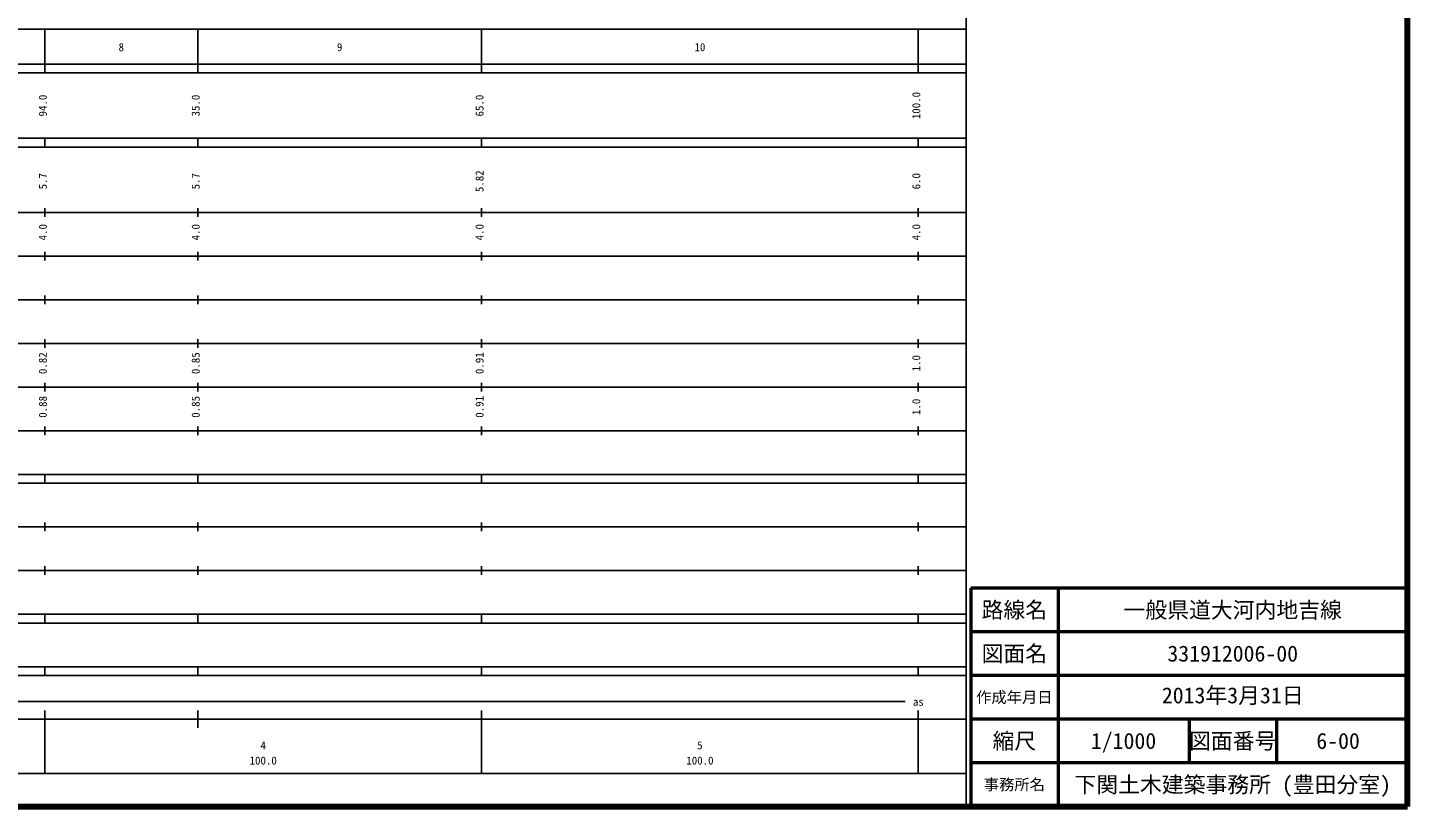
# Model space of a CAD drawing. Units: millimetres on the paper, enlarged 1000 times. Extents: x 40000 to 680000, y 20000 to 380000.
# Drawn here: x 364048 to 680000, y 20000 to 198357 of the extents above; entities that cross this region are included whole.
import ezdxf
from ezdxf.enums import TextEntityAlignment as Align

# ---------------------------------------------------------------- set-up
doc = ezdxf.new("R2010")
doc.units = ezdxf.units.MM
doc.header["$LTSCALE"] = 1000
for name, color, linetype, lineweight in [('M-TTL', 2, 'Continuous', 140), ('M-TTL-BAND', 7, 'Continuous', 25), ('M-TTL-FRAM', 2, 'Continuous', 50), ('M-TTL-LINE', 7, 'Continuous', 50)]:
    doc.layers.add(name, color=color, linetype=linetype, lineweight=lineweight)
doc.layers.add('M-TTL-TXT', color=7, linetype='Continuous')
doc.styles.add('ＭＳ ゴシック', font='')
doc.styles.get('ＭＳ ゴシック').set_extended_font_data('MS Gothic')

msp = doc.modelspace()

# ---------------------------------------------------------------- linework, layer by layer
at = {"layer": 'M-TTL'}
for p, q in [((680000, 20000), (680000, 380000)), ((40000, 20000), (680000, 20000))]:
    msp.add_line(p, q, dxfattribs=at)
at = {"layer": 'M-TTL-BAND'}
for p, q in [((579000, 20000), (579000, 370000)), ((68000, 198000), (579000, 198000)), ((368000, 188000), (368000, 198000)), ((403000, 188000), (403000, 198000)), ((468000, 188000), (468000, 198000)), ((568000, 188000), (568000, 198000)), ((40000, 190000), (579000, 190000)), ((40000, 188000), (579000, 188000)), ((40000, 173000), (579000, 173000)), ((40000, 171000), (579000, 171000)), ((368000, 171000), (368000, 173000)), ((403000, 171000), (403000, 173000)), ((468000, 171000), (468000, 173000)), ((568000, 171000), (568000, 173000)), ((40000, 156000), (579000, 156000)), ((368000, 155000), (368000, 157000)), ((403000, 155000), (403000, 157000)), ((468000, 155000), (468000, 157000)), ((568000, 155000), (568000, 157000)), ((46000, 146000), (579000, 146000)), ((368000, 145000), (368000, 147000)), ((403000, 145000), (403000, 147000)), ((468000, 145000), (468000, 147000)), ((568000, 145000), (568000, 147000)), ((52000, 136000), (579000, 136000)), ((368000, 135000), (368000, 137000)), ((403000, 135000), (403000, 137000)), ((468000, 135000), (468000, 137000)), ((568000, 135000), (568000, 137000)), ((368000, 125000), (368000, 127000)), ((403000, 125000), (403000, 127000)), ((468000, 125000), (468000, 127000)), ((568000, 125000), (568000, 127000)), ((46000, 126000), (579000, 126000)), ((368000, 115000), (368000, 117000)), ((403000, 115000), (403000, 117000)), ((468000, 115000), (468000, 117000)), ((568000, 115000), (568000, 117000)), ((52000, 116000), (579000, 116000)), ((46000, 106000), (579000, 106000)), ((368000, 105000), (368000, 107000)), ((403000, 105000), (403000, 107000)), ((468000, 105000), (468000, 107000)), ((568000, 105000), (568000, 107000)), ((40000, 96000), (579000, 96000)), ((368000, 94000), (368000, 96000)), ((403000, 94000), (403000, 96000)), ((468000, 94000), (468000, 96000)), ((568000, 94000), (568000, 96000)), ((40000, 94000), (579000, 94000)), ((49000, 84000), (579000, 84000)), ((368000, 83000), (368000, 85000)), ((403000, 83000), (403000, 85000)), ((468000, 83000), (468000, 85000)), ((568000, 83000), (568000, 85000)), ((40000, 74000), (579000, 74000)), ((368000, 73000), (368000, 75000)), ((403000, 73000), (403000, 75000)), ((468000, 73000), (468000, 75000)), ((568000, 73000), (568000, 75000)), ((40000, 64000), (579000, 64000)), ((368000, 62000), (368000, 64000)), ((403000, 62000), (403000, 64000)), ((468000, 62000), (468000, 64000)), ((568000, 62000), (568000, 64000)), ((40000, 62000), (579000, 62000)), ((40000, 52000), (579000, 52000)), ((368000, 50000), (368000, 52000)), ((403000, 50000), (403000, 52000)), ((468000, 50000), (468000, 52000)), ((568000, 50000), (568000, 52000)), ((40000, 50000), (579000, 50000)), ((71000, 44000), (565000, 44000)), ((368000, 27500), (368000, 42000)), ((403000, 38000), (403000, 42000)), ((468000, 27500), (468000, 42000)), ((568000, 27500), (568000, 42000)), ((40000, 40000), (579000, 40000)), ((68000, 27500), (579000, 27500))]:
    msp.add_line(p, q, dxfattribs=at)
at = {"layer": 'M-TTL-FRAM'}
for p, q in [((680000, 70000), (580000, 70000)), ((580000, 70000), (580000, 20000))]:
    msp.add_line(p, q, dxfattribs=at)
at = {"layer": 'M-TTL-LINE'}
for p, q in [((600000, 70000), (600000, 20000)), ((680000, 60000), (580000, 60000)), ((680000, 50000), (580000, 50000)), ((680000, 40000), (580000, 40000)), ((630000, 40000), (630000, 30000)), ((650000, 40000), (650000, 30000)), ((680000, 30000), (580000, 30000))]:
    msp.add_line(p, q, dxfattribs=at)

# ---------------------------------------------------------------- texts
at = {"layer": 'M-TTL-BAND', "style": 'ＭＳ ゴシック'}
for s, p in [('8', (385500, 192405)), ('9', (435500, 192405)), ('10', (518000, 192405)), ('as', (568000, 42500)), ('4', (418000, 32523)), ('5', (518000, 32523)), ('100.0', (418000, 29033)), ('100.0', (518000, 29033))]:
    msp.add_text(s, height=1833, dxfattribs=at).set_placement(p, align=Align.BOTTOM_CENTER)
for s, p in [('100.0', (569000, 180500)), ('94.0', (369000, 180500)), ('35.0', (404000, 180500)), ('65.0', (469000, 180500)), ('5.7', (369000, 163174)), ('5.7', (404000, 163174)), ('5.82', (469000, 163174)), ('6.0', (569000, 163174)), ('4.0', (369000, 151500)), ('4.0', (404000, 151500)), ('4.0', (469000, 151500)), ('4.0', (569000, 151500)), ('0.82', (369000, 121500)), ('0.85', (404000, 121500)), ('0.91', (469000, 121500)), ('1.0', (569000, 121500)), ('0.88', (369000, 111500)), ('0.85', (404000, 111500)), ('0.91', (469000, 111500)), ('1.0', (569000, 111500))]:
    msp.add_text(s, height=1833, rotation=90, dxfattribs=at).set_placement(p, align=Align.BOTTOM_CENTER)
at = {"layer": 'M-TTL-TXT', "style": 'ＭＳ ゴシック'}
for s, height, p in [('路線名', 3666, (590000, 65000)), ('路線名', 3666, (590000, 65000)), ('一般県道大河内地吉線', 3666, (640000, 65000)), ('図面名', 3666, (590000, 55000)), ('図面名', 3666, (590000, 55000)), ('331912006-00', 3666, (640000, 55000)), ('作成年月日', 2566, (590000, 45000)), ('作成年月日', 2566, (590000, 45000)), ('縮尺', 3666, (590000, 35000)), ('縮尺', 3666, (590000, 35000)), ('1/1000', 3666, (615000, 35000)), ('図面番号', 3666, (640000, 35000)), ('図面番号', 3666, (640000, 35000)), ('6-00', 3666, (664125, 35000)), ('事務所名', 2566, (590000, 25000)), ('事務所名', 2566, (590000, 25000)), ('下関土木建築事務所 (豊田分室)', 3666, (640000, 25000))]:
    msp.add_text(s, height=height, dxfattribs=at).set_placement(p, align=Align.MIDDLE_CENTER)
msp.add_text('2013年3月31日', height=3666, dxfattribs=at).set_placement((640000, 42500), align=Align.BOTTOM_CENTER)

doc.saveas('drawing.dxf')
